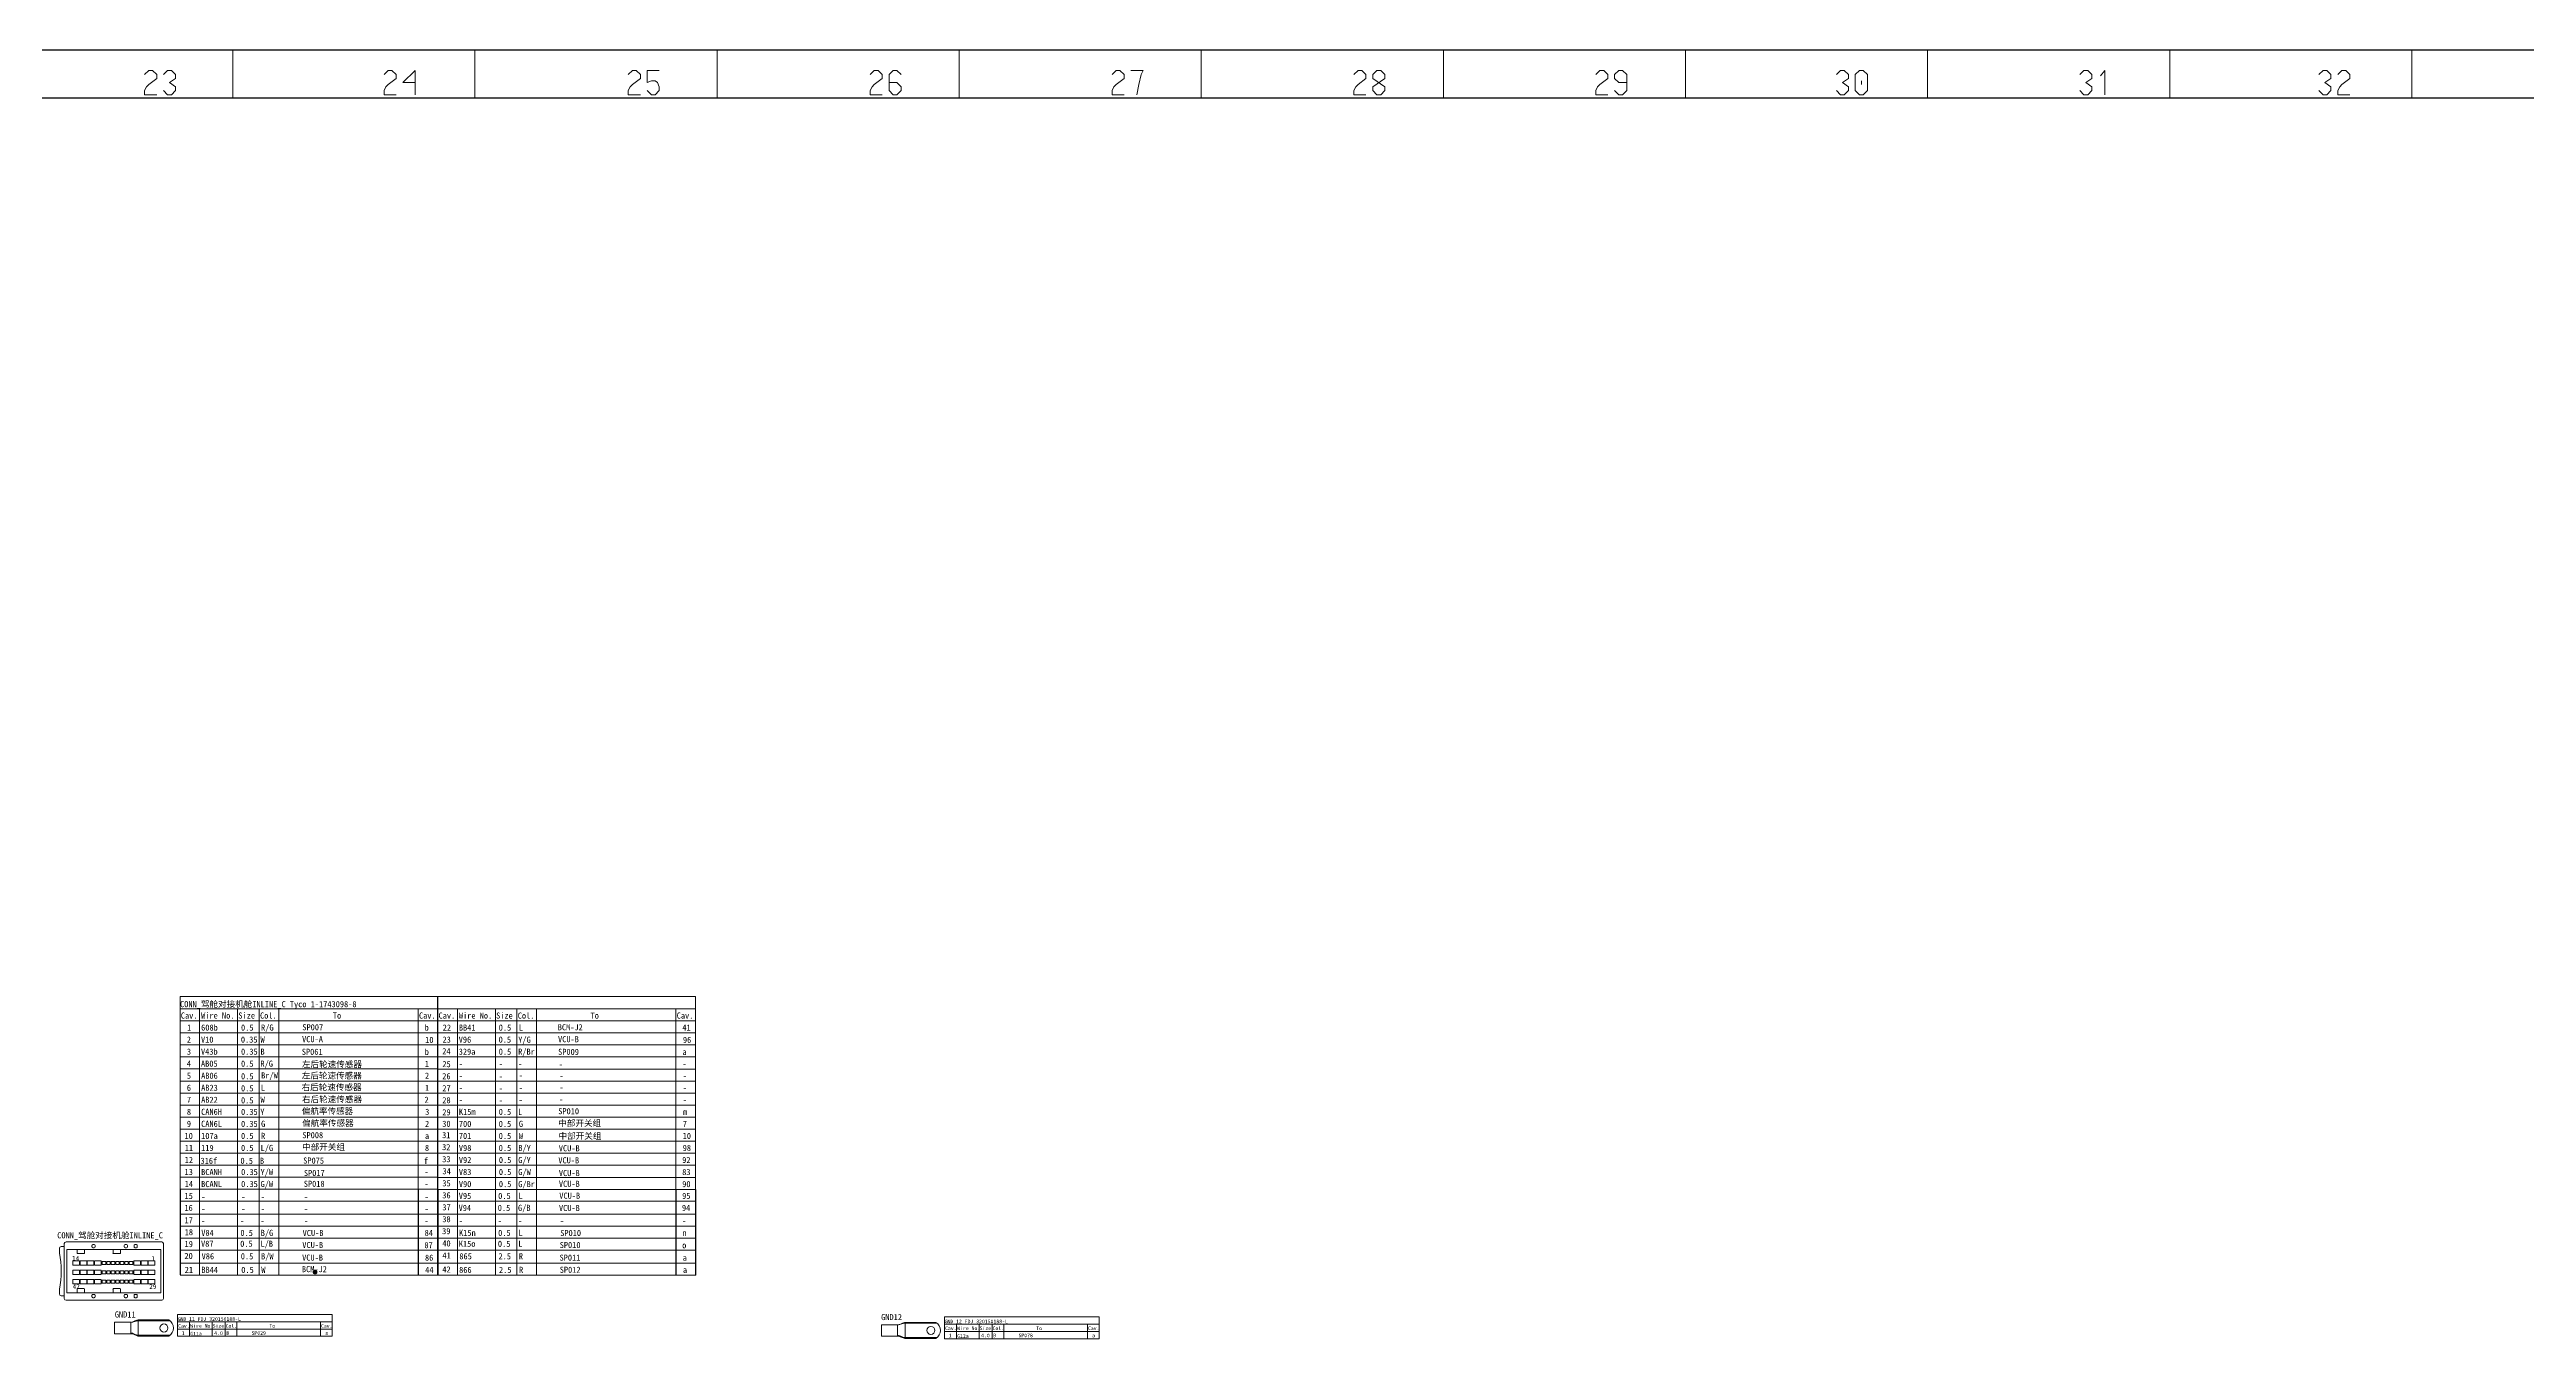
# Model space of a CAD drawing. Header units: millimetres. Extents: x 17 to 3784, y 12 to 1382.
# Drawn here: x 1144 to 1656, y 1115 to 1381 of the extents above; entities that cross this region are included whole.
import ezdxf

# ---------------------------------------------------------------- set-up
doc = ezdxf.new("R2010")
doc.units = ezdxf.units.MM
doc.styles.add('FangSong_GB2312_Style', font='simfang.ttf')

msp = doc.modelspace()

# ---------------------------------------------------------------- hatches: boundary and pattern name
h = msp.add_hatch(color=0)
edge = h.paths.add_edge_path(flags=0)
edge.add_arc((1199.15, 1128.89), 0.507, 180, 540)

# ---------------------------------------------------------------- linework, layer by layer
at = {"color": 0}
for p, q in [((1171.26, 1145.93), (1171.26, 1128.34)), ((1220.45, 1145.97), (1220.45, 1128.24)), ((1224.49, 1145.97), (1224.49, 1128.22)), ((1224.49, 1145.92), (1224.49, 1128.22)), ((1273.68, 1145.97), (1273.68, 1128.24)), ((1277.72, 1145.96), (1277.72, 1128.24))]:
    msp.add_line(p, q, dxfattribs=at)
for points in [[(18.14, 1381.34), (3479.85, 1381.34), (3479.85, 12.21), (18.14, 12.21)], [(43.28, 1371.36), (3469.6, 1371.36), (3469.6, 22.31), (43.28, 22.31)]]:
    msp.add_lwpolyline(points, close=True)
at = {"color": 7, "linetype": 'Continuous', "lineweight": 13}
for points in [[(1182.18, 1371.37), (1182.18, 1381.37)], [(1232.18, 1371.37), (1232.18, 1381.37)], [(1282.18, 1371.37), (1282.18, 1381.37)], [(1332.18, 1371.37), (1332.18, 1381.37)], [(1382.18, 1371.37), (1382.18, 1381.37)], [(1432.18, 1371.37), (1432.18, 1381.37)], [(1482.18, 1371.37), (1482.18, 1381.37)], [(1532.18, 1371.37), (1532.18, 1381.37)], [(1582.18, 1371.37), (1582.18, 1381.37)], [(1632.18, 1371.37), (1632.18, 1381.37)], [(1163.94, 1376.18), (1164.8, 1377.04)], [(1164.8, 1377.04), (1165.58, 1377.04)], [(1165.58, 1377.04), (1166.44, 1376.18)], [(1166.44, 1376.18), (1166.44, 1375.4)], [(1167.85, 1376.18), (1168.7, 1377.04)], [(1168.7, 1377.04), (1169.48, 1377.04)], [(1169.48, 1377.04), (1170.35, 1376.18)], [(1170.35, 1376.18), (1170.35, 1375.4)], [(1213.39, 1376.18), (1214.25, 1377.04)], [(1214.25, 1377.04), (1215.03, 1377.04)], [(1215.03, 1377.04), (1215.89, 1376.18)], [(1215.89, 1376.18), (1215.89, 1375.4)], [(1219.8, 1377.04), (1217.3, 1374.54)], [(1219.8, 1372.04), (1219.8, 1377.04)], [(1263.84, 1376.18), (1264.7, 1377.04)], [(1264.7, 1377.04), (1265.48, 1377.04)], [(1265.48, 1377.04), (1266.34, 1376.18)], [(1266.34, 1376.18), (1266.34, 1375.4)], [(1270.25, 1377.04), (1267.75, 1377.04)], [(1267.75, 1377.04), (1267.75, 1374.54)], [(1313.79, 1376.18), (1314.65, 1377.04)], [(1314.65, 1377.04), (1315.43, 1377.04)], [(1315.43, 1377.04), (1316.29, 1376.18)], [(1316.29, 1376.18), (1316.29, 1375.4)], [(1318.55, 1377.04), (1317.69, 1376.18)], [(1317.69, 1376.18), (1317.69, 1372.9)], [(1319.33, 1377.04), (1318.55, 1377.04)], [(1320.19, 1376.18), (1319.33, 1377.04)], [(1363.74, 1376.18), (1364.6, 1377.04)], [(1364.6, 1377.04), (1365.38, 1377.04)], [(1365.38, 1377.04), (1366.24, 1376.18)], [(1366.24, 1376.18), (1366.24, 1375.4)], [(1370.15, 1377.04), (1367.65, 1377.04)], [(1369.28, 1374.15), (1369.75, 1376.18)], [(1369.75, 1376.18), (1370.15, 1377.04)], [(1413.69, 1376.18), (1414.55, 1377.04)], [(1414.55, 1377.04), (1415.33, 1377.04)], [(1415.33, 1377.04), (1416.19, 1376.18)], [(1416.19, 1376.18), (1416.19, 1375.4)], [(1417.6, 1376.18), (1418.45, 1377.04)], [(1417.6, 1375.4), (1417.6, 1376.18)], [(1418.45, 1377.04), (1419.23, 1377.04)], [(1419.23, 1377.04), (1420.1, 1376.18)], [(1420.1, 1376.18), (1420.1, 1375.4)], [(1463.64, 1376.18), (1464.5, 1377.04)], [(1464.5, 1377.04), (1465.28, 1377.04)], [(1465.28, 1377.04), (1466.14, 1376.18)], [(1466.14, 1376.18), (1466.14, 1375.4)], [(1467.55, 1376.18), (1468.4, 1377.04)], [(1467.55, 1375.4), (1467.55, 1376.18)], [(1468.4, 1377.04), (1469.18, 1377.04)], [(1469.18, 1377.04), (1470.05, 1376.18)], [(1470.05, 1376.18), (1470.05, 1372.9)], [(1513.34, 1376.18), (1514.2, 1377.04)], [(1514.2, 1377.04), (1514.98, 1377.04)], [(1514.98, 1377.04), (1515.84, 1376.18)], [(1515.84, 1376.18), (1515.84, 1375.4)], [(1518.1, 1377.04), (1517.25, 1376.18)], [(1517.25, 1376.18), (1517.25, 1372.9)], [(1518.88, 1377.04), (1518.1, 1377.04)], [(1519.75, 1376.18), (1518.88, 1377.04)], [(1519.75, 1375.79), (1519.75, 1376.18)], [(1563.6, 1376.18), (1564.46, 1377.04)], [(1564.46, 1377.04), (1565.24, 1377.04)], [(1565.24, 1377.04), (1566.1, 1376.18)], [(1566.1, 1376.18), (1566.1, 1375.4)], [(1568.76, 1377.04), (1567.9, 1375.95)], [(1568.76, 1372.04), (1568.76, 1377.04)], [(1612.99, 1376.18), (1613.85, 1377.04)], [(1613.85, 1377.04), (1614.63, 1377.04)], [(1614.63, 1377.04), (1615.49, 1376.18)], [(1615.49, 1376.18), (1615.49, 1375.4)], [(1616.9, 1376.18), (1617.75, 1377.04)], [(1617.75, 1377.04), (1618.54, 1377.04)], [(1618.54, 1377.04), (1619.4, 1376.18)], [(1619.4, 1376.18), (1619.4, 1375.4)], [(1164.33, 1373.68), (1163.94, 1372.9)], [(1163.94, 1372.9), (1163.94, 1372.04)], [(1163.94, 1372.04), (1166.44, 1372.04)], [(1164.8, 1374.15), (1164.33, 1373.68)], [(1166.44, 1375.4), (1164.8, 1374.15)], [(1168.7, 1372.04), (1167.85, 1372.9)], [(1169.48, 1372.04), (1168.7, 1372.04)], [(1170.35, 1375.4), (1169.1, 1374.54)], [(1169.1, 1374.54), (1170.35, 1373.68)], [(1170.35, 1372.9), (1169.48, 1372.04)], [(1170.35, 1373.68), (1170.35, 1372.9)], [(1213.78, 1373.68), (1213.39, 1372.9)], [(1213.39, 1372.9), (1213.39, 1372.04)], [(1213.39, 1372.04), (1215.89, 1372.04)], [(1214.25, 1374.15), (1213.78, 1373.68)], [(1215.89, 1375.4), (1214.25, 1374.15)], [(1217.3, 1374.54), (1219.8, 1374.54)], [(1264.23, 1373.68), (1263.84, 1372.9)], [(1263.84, 1372.9), (1263.84, 1372.04)], [(1263.84, 1372.04), (1266.34, 1372.04)], [(1264.7, 1374.15), (1264.23, 1373.68)], [(1266.34, 1375.4), (1264.7, 1374.15)], [(1267.75, 1374.54), (1268.6, 1374.93)], [(1268.6, 1372.04), (1267.75, 1372.9)], [(1268.6, 1374.93), (1269.38, 1374.93)], [(1269.38, 1372.04), (1268.6, 1372.04)], [(1269.38, 1374.93), (1269.85, 1374.54)], [(1270.25, 1372.9), (1269.38, 1372.04)], [(1269.85, 1374.54), (1270.25, 1373.68)], [(1270.25, 1373.68), (1270.25, 1372.9)], [(1314.18, 1373.68), (1313.79, 1372.9)], [(1313.79, 1372.9), (1313.79, 1372.04)], [(1313.79, 1372.04), (1316.29, 1372.04)], [(1314.65, 1374.15), (1314.18, 1373.68)], [(1316.29, 1375.4), (1314.65, 1374.15)], [(1319.33, 1374.54), (1317.69, 1374.54)], [(1317.69, 1372.9), (1318.55, 1372.04)], [(1318.55, 1372.04), (1319.33, 1372.04)], [(1320.19, 1373.68), (1319.33, 1374.54)], [(1319.33, 1372.04), (1320.19, 1372.9)], [(1320.19, 1372.9), (1320.19, 1373.68)], [(1364.13, 1373.68), (1363.74, 1372.9)], [(1363.74, 1372.9), (1363.74, 1372.04)], [(1363.74, 1372.04), (1366.24, 1372.04)], [(1364.6, 1374.15), (1364.13, 1373.68)], [(1366.24, 1375.4), (1364.6, 1374.15)], [(1368.9, 1372.04), (1369.28, 1374.15)], [(1414.08, 1373.68), (1413.69, 1372.9)], [(1413.69, 1372.9), (1413.69, 1372.04)], [(1413.69, 1372.04), (1416.19, 1372.04)], [(1414.55, 1374.15), (1414.08, 1373.68)], [(1416.19, 1375.4), (1414.55, 1374.15)], [(1420.1, 1373.68), (1417.6, 1375.4)], [(1420.1, 1375.4), (1417.6, 1373.68)], [(1417.6, 1373.68), (1417.6, 1372.9)], [(1417.6, 1372.9), (1418.45, 1372.04)], [(1418.45, 1372.04), (1419.23, 1372.04)], [(1419.23, 1372.04), (1420.1, 1372.9)], [(1420.1, 1372.9), (1420.1, 1373.68)], [(1464.03, 1373.68), (1463.64, 1372.9)], [(1463.64, 1372.9), (1463.64, 1372.04)], [(1463.64, 1372.04), (1466.14, 1372.04)], [(1464.5, 1374.15), (1464.03, 1373.68)], [(1466.14, 1375.4), (1464.5, 1374.15)], [(1468.4, 1374.54), (1467.55, 1375.4)], [(1468.4, 1372.04), (1467.55, 1372.9)], [(1470.05, 1374.54), (1468.4, 1374.54)], [(1469.18, 1372.04), (1468.4, 1372.04)], [(1470.05, 1372.9), (1469.18, 1372.04)], [(1514.2, 1372.04), (1513.34, 1372.9)], [(1514.98, 1372.04), (1514.2, 1372.04)], [(1515.84, 1375.4), (1514.59, 1374.54)], [(1514.59, 1374.54), (1515.84, 1373.68)], [(1515.84, 1372.9), (1514.98, 1372.04)], [(1515.84, 1373.68), (1515.84, 1372.9)], [(1517.25, 1372.9), (1518.1, 1372.04)], [(1518.1, 1372.04), (1518.88, 1372.04)], [(1518.5, 1374.93), (1518.5, 1374.15)], [(1518.88, 1372.04), (1519.75, 1372.9)], [(1519.75, 1373.29), (1519.75, 1375.79)], [(1519.75, 1372.9), (1519.75, 1373.29)], [(1564.46, 1372.04), (1563.6, 1372.9)], [(1565.24, 1372.04), (1564.46, 1372.04)], [(1566.1, 1375.4), (1564.85, 1374.54)], [(1564.85, 1374.54), (1566.1, 1373.68)], [(1566.1, 1372.9), (1565.24, 1372.04)], [(1566.1, 1373.68), (1566.1, 1372.9)], [(1613.85, 1372.04), (1612.99, 1372.9)], [(1614.63, 1372.04), (1613.85, 1372.04)], [(1615.49, 1375.4), (1614.24, 1374.54)], [(1614.24, 1374.54), (1615.49, 1373.68)], [(1615.49, 1372.9), (1614.63, 1372.04)], [(1615.49, 1373.68), (1615.49, 1372.9)], [(1617.29, 1373.68), (1616.9, 1372.9)], [(1616.9, 1372.9), (1616.9, 1372.04)], [(1616.9, 1372.04), (1619.4, 1372.04)], [(1617.75, 1374.15), (1617.29, 1373.68)], [(1619.4, 1375.4), (1617.75, 1374.15)], [(1157.75, 1118.5), (1161.08, 1118.5), (1161.08, 1116.15), (1157.75, 1116.15), (1157.75, 1118.5)], [(1162.65, 1115.82), (1162.54, 1115.83), (1162.44, 1115.84), (1162.26, 1115.89), (1162.11, 1115.94), (1161.85, 1116.06), (1161.72, 1116.12), (1161.52, 1116.21), (1161.45, 1116.23), (1161.28, 1116.27), (1161.18, 1116.29), (1161.08, 1116.29)], [(1161.21, 1118.5), (1161.37, 1118.53), (1161.52, 1118.57), (1161.66, 1118.64), (1162.09, 1118.84), (1162.31, 1118.92), (1162.46, 1118.97), (1162.6, 1118.99), (1162.65, 1118.99)], [(1162.65, 1118.82), (1162.54, 1118.82), (1162.37, 1118.8), (1162.22, 1118.77), (1161.96, 1118.69), (1161.68, 1118.6), (1161.49, 1118.55), (1161.42, 1118.53), (1161.28, 1118.51)], [(1161.28, 1116.13), (1161.46, 1116.1), (1161.63, 1116.03), (1161.81, 1115.95), (1162.24, 1115.75), (1162.4, 1115.7), (1162.54, 1115.66), (1162.65, 1115.65)], [(1168.97, 1118.99), (1162.65, 1118.99), (1162.65, 1115.65), (1168.97, 1115.65)], [(1169.2, 1118.82), (1162.65, 1118.82)], [(1162.65, 1115.82), (1169.2, 1115.82)], [(1170.76, 1120.13), (1202.71, 1120.13)], [(1170.76, 1120.13), (1170.76, 1115.62)], [(1170.76, 1118.6), (1202.71, 1118.6)], [(1170.76, 1117.11), (1202.71, 1117.11)], [(1170.76, 1115.62), (1202.71, 1115.62)], [(1173.2, 1118.6), (1173.2, 1115.62)], [(1177.91, 1118.6), (1177.91, 1115.62)], [(1180.57, 1118.6), (1180.57, 1115.62)], [(1183.01, 1118.6), (1183.01, 1115.62)], [(1200.27, 1118.6), (1200.27, 1115.62)], [(1202.71, 1120.13), (1202.71, 1115.62)], [(1316.14, 1118), (1319.47, 1118), (1319.47, 1115.65), (1316.14, 1115.65), (1316.14, 1118)], [(1321.04, 1115.33), (1320.93, 1115.33), (1320.83, 1115.35), (1320.65, 1115.39), (1320.51, 1115.45), (1320.24, 1115.57), (1320.12, 1115.63), (1319.91, 1115.71), (1319.84, 1115.73), (1319.67, 1115.78), (1319.57, 1115.79), (1319.47, 1115.8)], [(1319.6, 1118.01), (1319.76, 1118.03), (1319.91, 1118.08), (1320.05, 1118.15), (1320.48, 1118.34), (1320.7, 1118.42), (1320.85, 1118.47), (1320.99, 1118.49), (1321.04, 1118.49)], [(1321.04, 1118.33), (1320.94, 1118.32), (1320.76, 1118.3), (1320.61, 1118.27), (1320.35, 1118.19), (1320.07, 1118.11), (1319.88, 1118.05), (1319.81, 1118.04), (1319.67, 1118.01)], [(1319.67, 1115.64), (1319.85, 1115.6), (1320.02, 1115.54), (1320.2, 1115.45), (1320.63, 1115.26), (1320.79, 1115.2), (1320.93, 1115.17), (1321.04, 1115.16)], [(1327.36, 1118.49), (1321.04, 1118.49), (1321.04, 1115.16), (1327.36, 1115.16)], [(1327.59, 1118.33), (1321.04, 1118.33)], [(1321.04, 1115.33), (1327.59, 1115.33)], [(1329.16, 1119.64), (1361.1, 1119.64)], [(1329.16, 1119.64), (1329.16, 1115.12)], [(1329.16, 1118.11), (1361.1, 1118.11)], [(1329.16, 1116.61), (1361.1, 1116.61)], [(1331.59, 1118.11), (1331.59, 1115.12)], [(1336.3, 1118.11), (1336.3, 1115.12)], [(1338.97, 1118.11), (1338.97, 1115.12)], [(1341.4, 1118.11), (1341.4, 1115.12)], [(1358.66, 1118.11), (1358.66, 1115.12)], [(1361.1, 1119.64), (1361.1, 1115.12)], [(1329.16, 1115.12), (1361.1, 1115.12)]]:
    msp.add_lwpolyline(points, dxfattribs=at)
at = {"color": 0, "linetype": 'Continuous', "lineweight": 13}
for points in [[(1171.26, 1185.8), (1224.49, 1185.8)], [(1171.26, 1185.8), (1171.26, 1145.96)], [(1171.26, 1183.25), (1224.49, 1183.25)], [(1175.31, 1183.25), (1175.31, 1128.24)], [(1183.16, 1183.25), (1183.16, 1128.24)], [(1187.61, 1183.25), (1187.61, 1128.24)], [(1191.66, 1183.25), (1191.66, 1128.24)], [(1220.44, 1183.25), (1220.44, 1145.96)], [(1224.44, 1185.77), (1224.44, 1128.24)], [(1224.48, 1185.79), (1277.72, 1185.79)], [(1224.48, 1185.78), (1224.48, 1145.96)], [(1224.48, 1183.24), (1277.72, 1183.24)], [(1228.54, 1183.24), (1228.54, 1128.24)], [(1236.39, 1183.24), (1236.39, 1128.24)], [(1240.83, 1183.24), (1240.83, 1128.24)], [(1244.89, 1183.24), (1244.89, 1128.24)], [(1273.67, 1183.24), (1273.67, 1145.96)], [(1277.72, 1185.79), (1277.72, 1145.96)], [(1171.26, 1180.76), (1224.49, 1180.76)], [(1171.26, 1178.28), (1224.49, 1178.28)], [(1224.48, 1180.76), (1277.72, 1180.76)], [(1224.48, 1178.27), (1277.72, 1178.27)], [(1171.26, 1175.79), (1224.49, 1175.79)], [(1171.26, 1173.31), (1224.49, 1173.31)], [(1224.48, 1175.79), (1277.72, 1175.79)], [(1224.48, 1173.3), (1277.72, 1173.3)], [(1171.26, 1170.82), (1224.49, 1170.82)], [(1171.26, 1168.33), (1224.49, 1168.33)], [(1224.48, 1170.81), (1277.72, 1170.81)], [(1224.48, 1168.33), (1277.72, 1168.33)], [(1171.26, 1165.85), (1224.49, 1165.85)], [(1171.26, 1163.36), (1224.49, 1163.36)], [(1224.48, 1165.84), (1277.72, 1165.84)], [(1224.48, 1163.36), (1277.72, 1163.36)], [(1171.26, 1160.88), (1224.49, 1160.88)], [(1171.26, 1158.39), (1224.49, 1158.39)], [(1224.48, 1160.87), (1277.72, 1160.87)], [(1224.48, 1158.39), (1277.72, 1158.39)], [(1171.26, 1155.91), (1224.49, 1155.91)], [(1171.26, 1153.42), (1224.49, 1153.42)], [(1224.48, 1155.9), (1277.72, 1155.9)], [(1224.48, 1153.42), (1277.72, 1153.42)], [(1171.26, 1150.94), (1224.49, 1150.94)], [(1171.26, 1148.45), (1224.49, 1148.45)], [(1171.26, 1145.97), (1224.49, 1145.97)], [(1224.48, 1150.93), (1277.72, 1150.93)], [(1224.48, 1148.44), (1277.72, 1148.44)], [(1224.49, 1145.96), (1277.72, 1145.96)], [(1171.26, 1143.49), (1224.5, 1143.49)], [(1171.26, 1140.83), (1224.5, 1140.83)], [(1224.49, 1143.49), (1277.73, 1143.49)], [(1224.49, 1140.83), (1277.73, 1140.83)], [(1171.27, 1138.39), (1224.51, 1138.39)], [(1171.27, 1135.91), (1224.51, 1135.91)], [(1224.5, 1138.39), (1277.73, 1138.39)], [(1224.5, 1135.91), (1277.74, 1135.91)], [(1146.34, 1133.79), (1146.34, 1132.86)], [(1146.71, 1129.09), (1146.69, 1130.04), (1146.62, 1130.97), (1146.5, 1131.9), (1146.35, 1132.79)], [(1146.71, 1134.16), (1147.35, 1134.16)], [(1147.36, 1134.81), (1147.35, 1134.81), (1147.35, 1123.41)], [(1167.48, 1135.12), (1147.72, 1135.12)], [(1147.89, 1133.55), (1147.89, 1124.61), (1167.32, 1124.61), (1167.32, 1133.55), (1147.89, 1133.55)], [(1150.5, 1130.32), (1149.13, 1130.32), (1149.13, 1131.18), (1150.5, 1131.18), (1150.5, 1130.32)], [(1150, 1133.49), (1150, 1133.49), (1150, 1132.79), (1150, 1132.79)], [(1150.11, 1132.68), (1151.41, 1132.68)], [(1151.99, 1130.32), (1150.61, 1130.32), (1150.61, 1131.18), (1151.99, 1131.18), (1151.99, 1130.32)], [(1151.52, 1133.49), (1151.52, 1132.79)], [(1153.47, 1130.32), (1152.1, 1130.32), (1152.1, 1131.18), (1153.47, 1131.18), (1153.47, 1130.32)], [(1161.85, 1135.12), (1152.88, 1135.12)], [(1153.08, 1134.38), (1153.08, 1134.09)], [(1153.56, 1134.57), (1153.27, 1134.57)], [(1153.27, 1133.9), (1153.56, 1133.9)], [(1154.95, 1130.32), (1153.58, 1130.32), (1153.58, 1131.18), (1154.95, 1131.18), (1154.95, 1130.32)], [(1153.75, 1134.09), (1153.75, 1134.38)], [(1155.93, 1130.44), (1155.19, 1130.44), (1155.19, 1131.06), (1155.93, 1131.06), (1155.93, 1130.44)], [(1156.86, 1130.44), (1156.12, 1130.44), (1156.12, 1131.06), (1156.86, 1131.06), (1156.86, 1130.44)], [(1157.79, 1130.44), (1157.05, 1130.44), (1157.05, 1131.06), (1157.79, 1131.06), (1157.79, 1130.44)], [(1157.42, 1133.49), (1157.42, 1132.79)], [(1157.53, 1132.68), (1158.83, 1132.68)], [(1158.71, 1130.44), (1157.97, 1130.44), (1157.97, 1131.06), (1158.71, 1131.06), (1158.71, 1130.44)], [(1159.64, 1130.44), (1158.9, 1130.44), (1158.9, 1131.06), (1159.64, 1131.06), (1159.64, 1130.44)], [(1158.94, 1133.49), (1158.94, 1132.79)], [(1159.72, 1134.38), (1159.72, 1134.09)], [(1160.57, 1130.44), (1159.83, 1130.44), (1159.83, 1131.06), (1160.57, 1131.06), (1160.57, 1130.44)], [(1160.21, 1134.57), (1159.91, 1134.57)], [(1159.91, 1133.9), (1160.21, 1133.9)], [(1160.39, 1134.09), (1160.39, 1134.38)], [(1161.5, 1130.44), (1160.75, 1130.44), (1160.75, 1131.06), (1161.5, 1131.06), (1161.5, 1130.44)], [(1163.11, 1130.32), (1161.74, 1130.32), (1161.74, 1131.18), (1163.11, 1131.18), (1163.11, 1130.32)], [(1161.77, 1134.38), (1161.77, 1134.09)], [(1162.25, 1134.57), (1161.95, 1134.57)], [(1161.95, 1133.9), (1162.25, 1133.9)], [(1162.43, 1134.09), (1162.43, 1134.38)], [(1164.59, 1130.32), (1163.22, 1130.32), (1163.22, 1131.18), (1164.59, 1131.18), (1164.59, 1130.32)], [(1166.07, 1130.32), (1164.7, 1130.32), (1164.7, 1131.18), (1166.07, 1131.18), (1166.07, 1130.32)], [(1167.85, 1123.41), (1167.85, 1134.75)], [(1171.28, 1133.43), (1224.51, 1133.43)], [(1171.31, 1130.73), (1224.55, 1130.73)], [(1224.5, 1133.43), (1277.74, 1133.43)], [(1224.54, 1130.72), (1277.78, 1130.72)], [(1146.35, 1125.37), (1146.5, 1126.27), (1146.62, 1127.2), (1146.69, 1128.14), (1146.71, 1129.09)], [(1150.5, 1128.4), (1149.13, 1128.4), (1149.13, 1129.25), (1150.5, 1129.25), (1150.5, 1128.4)], [(1150.5, 1126.47), (1149.13, 1126.47), (1149.13, 1127.32), (1150.5, 1127.32), (1150.5, 1126.47)], [(1151.41, 1125.48), (1150.11, 1125.48)], [(1151.99, 1128.4), (1150.61, 1128.4), (1150.61, 1129.25), (1151.99, 1129.25), (1151.99, 1128.4)], [(1151.99, 1126.47), (1150.61, 1126.47), (1150.61, 1127.32), (1151.99, 1127.32), (1151.99, 1126.47)], [(1153.47, 1128.4), (1152.1, 1128.4), (1152.1, 1129.25), (1153.47, 1129.25), (1153.47, 1128.4)], [(1153.47, 1126.47), (1152.1, 1126.47), (1152.1, 1127.32), (1153.47, 1127.32), (1153.47, 1126.47)], [(1154.95, 1128.4), (1153.58, 1128.4), (1153.58, 1129.25), (1154.95, 1129.25), (1154.95, 1128.4)], [(1154.95, 1126.47), (1153.58, 1126.47), (1153.58, 1127.32), (1154.95, 1127.32), (1154.95, 1126.47)], [(1155.93, 1128.52), (1155.19, 1128.52), (1155.19, 1129.13), (1155.93, 1129.13), (1155.93, 1128.52)], [(1155.93, 1126.59), (1155.19, 1126.59), (1155.19, 1127.2), (1155.93, 1127.2), (1155.93, 1126.59)], [(1156.86, 1128.52), (1156.12, 1128.52), (1156.12, 1129.13), (1156.86, 1129.13), (1156.86, 1128.52)], [(1156.86, 1126.59), (1156.12, 1126.59), (1156.12, 1127.2), (1156.86, 1127.2), (1156.86, 1126.59)], [(1157.79, 1128.52), (1157.05, 1128.52), (1157.05, 1129.13), (1157.79, 1129.13), (1157.79, 1128.52)], [(1157.79, 1126.59), (1157.05, 1126.59), (1157.05, 1127.2), (1157.79, 1127.2), (1157.79, 1126.59)], [(1158.83, 1125.48), (1157.53, 1125.48)], [(1158.71, 1128.52), (1157.97, 1128.52), (1157.97, 1129.13), (1158.71, 1129.13), (1158.71, 1128.52)], [(1158.71, 1126.59), (1157.97, 1126.59), (1157.97, 1127.2), (1158.71, 1127.2), (1158.71, 1126.59)], [(1159.64, 1128.52), (1158.9, 1128.52), (1158.9, 1129.13), (1159.64, 1129.13), (1159.64, 1128.52)], [(1159.64, 1126.59), (1158.9, 1126.59), (1158.9, 1127.2), (1159.64, 1127.2), (1159.64, 1126.59)], [(1160.57, 1128.52), (1159.83, 1128.52), (1159.83, 1129.13), (1160.57, 1129.13), (1160.57, 1128.52)], [(1160.57, 1126.59), (1159.83, 1126.59), (1159.83, 1127.2), (1160.57, 1127.2), (1160.57, 1126.59)], [(1161.5, 1128.52), (1160.75, 1128.52), (1160.75, 1129.13), (1161.5, 1129.13), (1161.5, 1128.52)], [(1161.5, 1126.59), (1160.75, 1126.59), (1160.75, 1127.2), (1161.5, 1127.2), (1161.5, 1126.59)], [(1163.11, 1128.4), (1161.74, 1128.4), (1161.74, 1129.25), (1163.11, 1129.25), (1163.11, 1128.4)], [(1163.11, 1126.47), (1161.74, 1126.47), (1161.74, 1127.32), (1163.11, 1127.32), (1163.11, 1126.47)], [(1164.59, 1128.4), (1163.22, 1128.4), (1163.22, 1129.25), (1164.59, 1129.25), (1164.59, 1128.4)], [(1164.59, 1126.47), (1163.22, 1126.47), (1163.22, 1127.32), (1164.59, 1127.32), (1164.59, 1126.47)], [(1166.07, 1128.4), (1164.7, 1128.4), (1164.7, 1129.25), (1166.07, 1129.25), (1166.07, 1128.4)], [(1166.07, 1126.47), (1164.7, 1126.47), (1164.7, 1127.32), (1166.07, 1127.32), (1166.07, 1126.47)], [(1171.31, 1128.24), (1224.55, 1128.24)], [(1224.54, 1128.24), (1277.78, 1128.24)], [(1146.34, 1125.3), (1146.34, 1124.37)], [(1147.35, 1124), (1146.71, 1124)], [(1147.72, 1123.04), (1167.48, 1123.04)], [(1150, 1124.67), (1150, 1125.37)], [(1151.52, 1125.37), (1151.52, 1125.37), (1151.52, 1124.67), (1151.52, 1124.67)], [(1153.08, 1124.08), (1153.08, 1123.78)], [(1153.56, 1124.26), (1153.27, 1124.26)], [(1153.27, 1123.59), (1153.56, 1123.59)], [(1153.75, 1123.78), (1153.75, 1124.08)], [(1157.42, 1124.67), (1157.42, 1125.37)], [(1158.94, 1125.37), (1158.94, 1125.37), (1158.94, 1124.67), (1158.94, 1124.67)], [(1159.72, 1124.08), (1159.72, 1123.78)], [(1160.21, 1124.26), (1159.91, 1124.26)], [(1159.91, 1123.59), (1160.21, 1123.59)], [(1160.39, 1123.78), (1160.39, 1124.08)], [(1161.77, 1124.08), (1161.77, 1123.78)], [(1162.25, 1124.26), (1161.95, 1124.26)], [(1161.95, 1123.59), (1162.25, 1123.59)], [(1162.43, 1123.78), (1162.43, 1124.08)]]:
    msp.add_lwpolyline(points, dxfattribs=at)
at = {"color": 7, "linetype": 'Continuous', "lineweight": 13}
for centre in [(1167.94, 1117.32), (1326.33, 1116.83)]:
    msp.add_circle(centre, 0.833, dxfattribs=at)
at = {"color": 0, "linetype": 'Continuous', "lineweight": 13}
for centre, radius, start, end in [((1146.71, 1133.79), 0.37, 90, 180), ((1146.71, 1132.86), 0.375, 180, 191), ((1147.72, 1134.75), 0.37, 90, 180), ((1149.89, 1133.49), 0.112, 0, 30), ((1150.11, 1132.79), 0.112, 180, 270), ((1151.41, 1132.79), 0.112, 270, 0), ((1151.63, 1133.49), 0.112, 150, 180), ((1153.27, 1134.38), 0.185, 90, 180), ((1153.27, 1134.09), 0.185, 180, 270), ((1153.56, 1134.38), 0.185, 0, 90), ((1153.56, 1134.09), 0.185, 270, 0), ((1157.31, 1133.49), 0.112, 0, 30), ((1157.53, 1132.79), 0.112, 180, 270), ((1158.83, 1132.79), 0.112, 270, 0), ((1159.05, 1133.49), 0.112, 150, 180), ((1159.91, 1134.38), 0.185, 90, 180), ((1159.91, 1134.09), 0.185, 180, 270), ((1160.21, 1134.38), 0.185, 0, 90), ((1160.21, 1134.09), 0.185, 270, 0), ((1161.95, 1134.38), 0.185, 90, 180), ((1161.95, 1134.09), 0.185, 180, 270), ((1162.25, 1134.38), 0.185, 0, 90), ((1162.25, 1134.09), 0.185, 270, 0), ((1167.48, 1134.75), 0.37, 0, 90), ((1150.11, 1125.37), 0.112, 90, 180), ((1151.41, 1125.37), 0.112, 0, 90), ((1157.53, 1125.37), 0.112, 90, 180), ((1158.83, 1125.37), 0.112, 0, 90), ((1146.72, 1125.3), 0.38, 169, 180), ((1146.71, 1124.37), 0.37, 180, 270), ((1147.72, 1123.41), 0.37, 180, 270), ((1149.89, 1124.67), 0.112, 330, 0), ((1151.63, 1124.67), 0.112, 180, 210), ((1153.27, 1124.08), 0.185, 90, 180), ((1153.27, 1123.78), 0.185, 180, 270), ((1153.56, 1124.08), 0.185, 0, 90), ((1153.56, 1123.78), 0.185, 270, 0), ((1157.31, 1124.67), 0.112, 330, 0), ((1159.05, 1124.67), 0.112, 180, 210), ((1159.91, 1124.08), 0.185, 90, 180), ((1159.91, 1123.78), 0.185, 180, 270), ((1160.21, 1124.08), 0.185, 0, 90), ((1160.21, 1123.78), 0.185, 270, 0), ((1161.95, 1124.08), 0.185, 90, 180), ((1161.95, 1123.78), 0.185, 180, 270), ((1162.25, 1124.08), 0.185, 0, 90), ((1162.25, 1123.78), 0.185, 270, 0), ((1167.48, 1123.41), 0.37, 270, 0)]:
    msp.add_arc(centre, radius, start, end, dxfattribs=at)
at = {"color": 7, "linetype": 'Continuous', "lineweight": 13}
for centre, radius, start, end in [((1161.08, 1120.11), 1.62, 270, 277), ((1161.08, 1114.58), 1.57, 83, 90), ((1161.08, 1114.55), 1.59, 83, 90), ((1167.94, 1117.32), 1.96, 302, 58), ((1319.47, 1119.62), 1.62, 270, 277), ((1319.47, 1114.08), 1.57, 83, 90), ((1319.48, 1114.05), 1.59, 83, 90), ((1326.33, 1116.83), 1.96, 302, 58)]:
    msp.add_arc(centre, radius, start, end, dxfattribs=at)

# ---------------------------------------------------------------- texts
at = {"color": 0, "linetype": 'Continuous', "style": 'FangSong_GB2312_Style'}
for s, height, p in [('CONN_驾舱对接机舱INLINE_C Tyco 1-1743098-8', 1.2655, (1171.26, 1183.58)), ('Cav.', 1.265, (1171.43, 1181.23)), ('Wire No.', 1.265, (1175.62, 1181.23)), ('Size', 1.265, (1183.31, 1181.23)), ('Col.', 1.265, (1187.78, 1181.23)), ('To', 1.265, (1202.83, 1181.23)), ('Cav.', 1.265, (1220.61, 1181.23)), ('Cav.', 1.265, (1224.66, 1181.22)), ('Wire No.', 1.265, (1228.85, 1181.22)), ('Size', 1.265, (1236.54, 1181.22)), ('Col.', 1.265, (1241.01, 1181.22)), ('To', 1.265, (1256.05, 1181.22)), ('Cav.', 1.265, (1273.84, 1181.22)), ('2', 1.27, (1172.66, 1176.25)), ('1', 1.27, (1172.71, 1178.74)), ('V10', 1.265, (1175.59, 1176.26)), ('608b', 1.265, (1175.62, 1178.74)), ('0.35', 1.265, (1183.83, 1176.26)), ('0.5', 1.265, (1183.86, 1178.74)), ('W', 1.27, (1187.88, 1176.26)), ('R/G', 1.265, (1188, 1178.74)), ('VCU-A', 1.265, (1196.47, 1176.35)), ('SP007', 1.265, (1196.52, 1178.81)), ('b', 1.27, (1221.77, 1178.74)), ('10', 1.265, (1221.89, 1176.2)), ('23', 1.265, (1225.47, 1176.25)), ('22', 1.265, (1225.52, 1178.74)), ('V96', 1.265, (1228.82, 1176.25)), ('BB41', 1.265, (1228.85, 1178.74)), ('0.5', 1.265, (1237.06, 1176.25)), ('0.5', 1.265, (1237.08, 1178.74)), ('Y/G', 1.265, (1241.11, 1176.25)), ('L', 1.27, (1241.22, 1178.74)), ('VCU-B', 1.265, (1249.33, 1176.34)), ('BCM-J2', 1.265, (1249.27, 1178.81)), ('41', 1.265, (1275, 1178.74)), ('96', 1.265, (1275.12, 1176.2)), ('4', 1.27, (1172.66, 1171.28)), ('3', 1.27, (1172.68, 1173.77)), ('AB05', 1.265, (1175.59, 1171.29)), ('V43b', 1.265, (1175.59, 1173.77)), ('0.35', 1.265, (1183.86, 1173.77)), ('0.5', 1.265, (1183.86, 1171.29)), ('R/G', 1.265, (1187.87, 1171.29)), ('B', 1.27, (1187.87, 1173.77)), ('左后轮速传感器', 1.265, (1196.44, 1171.17)), ('SP061', 1.265, (1196.41, 1173.74)), ('1', 1.27, (1221.8, 1171.23)), ('b', 1.27, (1221.8, 1173.72)), ('24', 1.265, (1225.42, 1173.86)), ('25', 1.265, (1225.44, 1171.2)), ('329a', 1.265, (1228.82, 1173.77)), ('-', 1.27, (1228.82, 1171.28)), ('0.5', 1.265, (1237.08, 1173.77)), ('-', 1.27, (1237.08, 1171.28)), ('R/Br', 1.265, (1241.1, 1173.77)), ('-', 1.27, (1241.1, 1171.28)), ('SP009', 1.265, (1249.34, 1173.73)), ('-', 1.27, (1249.46, 1171.16)), ('a', 1.27, (1275.02, 1173.71)), ('-', 1.27, (1275.02, 1171.23)), ('5', 1.27, (1172.68, 1168.8)), ('6', 1.27, (1172.67, 1166.31)), ('AB06', 1.265, (1175.62, 1168.8)), ('AB23', 1.265, (1175.62, 1166.31)), ('0.5', 1.265, (1183.86, 1168.69)), ('0.5', 1.265, (1183.86, 1166.2)), ('L', 1.27, (1187.96, 1166.31)), ('Br/W', 1.265, (1188.01, 1168.86)), ('右后轮速传感器', 1.265, (1196.36, 1166.42)), ('左后轮速传感器', 1.265, (1196.4, 1168.82)), ('2', 1.27, (1221.85, 1168.8)), ('1', 1.27, (1221.85, 1166.31)), ('26', 1.265, (1225.42, 1168.71)), ('27', 1.265, (1225.44, 1166.22)), ('- ', 1.265, (1228.85, 1168.79)), ('-', 1.27, (1228.85, 1166.31)), ('-', 1.27, (1237.09, 1168.68)), ('-', 1.27, (1237.09, 1166.2)), ('-', 1.27, (1241.19, 1166.31)), ('-', 1.27, (1241.24, 1168.86)), ('-', 1.27, (1249.59, 1166.42)), ('-', 1.27, (1249.63, 1168.81)), ('-', 1.27, (1275.07, 1168.79)), ('-', 1.27, (1275.07, 1166.31)), ('8', 1.27, (1172.68, 1161.34)), ('7', 1.27, (1172.67, 1163.83)), ('AB22', 1.265, (1175.62, 1163.83)), ('CAN6H', 1.265, (1175.62, 1161.34)), ('0.5', 1.265, (1183.86, 1163.72)), ('0.35', 1.265, (1183.86, 1161.34)), ('Y', 1.27, (1187.84, 1161.34)), ('W', 1.27, (1187.89, 1163.83)), ('偏航率传感器', 1.265, (1196.4, 1161.49)), ('右后轮速传感器', 1.265, (1196.45, 1163.93)), ('2', 1.27, (1221.75, 1163.83)), ('3', 1.27, (1221.89, 1161.34)), ('28', 1.265, (1225.43, 1163.74)), ('29', 1.265, (1225.43, 1161.25)), ('K15m', 1.265, (1228.85, 1161.34)), ('-', 1.27, (1228.83, 1163.83)), ('0.5', 1.265, (1237.08, 1161.34)), ('-', 1.27, (1237.07, 1163.72)), ('L', 1.27, (1241.07, 1161.34)), ('-', 1.27, (1241.18, 1163.83)), ('SP010', 1.265, (1249.37, 1161.48)), ('-', 1.27, (1249.57, 1163.94)), ('m', 1.27, (1275.12, 1161.34)), ('-', 1.27, (1275.06, 1163.83)), ('10', 1.265, (1172.19, 1156.37)), ('9', 1.27, (1172.67, 1158.86)), ('CAN6L', 1.265, (1175.62, 1158.86)), ('107a', 1.265, (1175.62, 1156.37)), ('0.35', 1.265, (1183.86, 1158.86)), ('0.5', 1.265, (1183.86, 1156.37)), ('G', 1.27, (1188, 1158.86)), ('R', 1.27, (1188, 1156.37)), ('偏航率传感器', 1.265, (1196.49, 1159.02)), ('SP008', 1.265, (1196.52, 1156.52)), ('2', 1.27, (1221.86, 1158.86)), ('a', 1.27, (1221.84, 1156.37)), ('31', 1.265, (1225.39, 1156.53)), ('30', 1.265, (1225.42, 1158.87)), ('700', 1.265, (1228.85, 1158.85)), ('701', 1.265, (1228.85, 1156.36)), ('0.5', 1.265, (1237.08, 1158.85)), ('0.5', 1.265, (1237.08, 1156.36)), ('W', 1.27, (1241.23, 1156.36)), ('G', 1.27, (1241.23, 1158.85)), ('中部开关组', 1.265, (1249.38, 1159)), ('中部开关组', 1.265, (1249.44, 1156.35)), ('10', 1.265, (1275.07, 1156.36)), ('7', 1.27, (1275.09, 1158.85)), ('12', 1.265, (1172.22, 1151.4)), ('11', 1.265, (1172.24, 1153.88)), ('316f', 1.265, (1175.49, 1151.23)), ('119', 1.265, (1175.62, 1153.88)), ('0.5', 1.265, (1183.75, 1151.23)), ('0.5', 1.265, (1183.86, 1153.88)), ('B', 1.27, (1187.77, 1151.23)), ('L/G', 1.265, (1187.91, 1153.88)), ('中部开关组', 1.265, (1196.47, 1154.08)), ('SP075', 1.265, (1196.7, 1151.28)), ('f', 1.27, (1221.62, 1151.23)), ('8', 1.27, (1221.84, 1153.88)), ('32', 1.265, (1225.39, 1154.05)), ('33', 1.265, (1225.41, 1151.56)), ('V98', 1.265, (1228.85, 1153.88)), ('V92', 1.265, (1228.85, 1151.39)), ('0.5', 1.265, (1237.08, 1153.88)), ('0.5', 1.265, (1237.11, 1151.39)), ('G/Y', 1.265, (1241.12, 1151.39)), ('B/Y', 1.265, (1241.13, 1153.88)), ('VCU-B', 1.265, (1249.39, 1151.33)), ('VCU-B', 1.265, (1249.49, 1153.82)), ('92', 1.265, (1274.97, 1151.39)), ('98', 1.265, (1275.07, 1153.88)), ('13', 1.265, (1172.2, 1148.91)), ('14', 1.265, (1172.22, 1146.43)), ('BCANH', 1.265, (1175.62, 1148.91)), ('BCANL', 1.265, (1175.62, 1146.43)), ('0.35', 1.265, (1183.88, 1148.91)), ('0.35', 1.265, (1183.88, 1146.43)), ('Y/W', 1.265, (1187.89, 1148.91)), ('G/W', 1.265, (1187.89, 1146.43)), ('SP018', 1.265, (1196.82, 1146.48)), ('SP017', 1.265, (1196.84, 1148.7)), ('-', 1.27, (1221.75, 1148.91)), ('-', 1.27, (1221.75, 1146.43)), ('35', 1.265, (1225.44, 1146.59)), ('34', 1.265, (1225.47, 1149.08)), ('V83', 1.265, (1228.85, 1148.91)), ('V90', 1.265, (1228.85, 1146.42)), ('0.5', 1.265, (1237.11, 1148.91)), ('0.5', 1.265, (1237.11, 1146.42)), ('G/W', 1.265, (1241.12, 1148.91)), ('G/Br', 1.265, (1241.12, 1146.42)), ('VCU-B', 1.265, (1249.5, 1148.69)), ('VCU-B', 1.265, (1249.51, 1146.47)), ('83', 1.265, (1274.97, 1148.91)), ('90', 1.265, (1274.97, 1146.42)), ('16', 1.265, (1172.17, 1141.51)), ('15', 1.265, (1172.2, 1143.98)), ('-', 1.27, (1175.64, 1143.76)), ('-', 1.27, (1175.64, 1141.29)), ('-', 1.27, (1183.9, 1143.76)), ('-', 1.27, (1183.9, 1141.29)), ('-', 1.27, (1187.92, 1143.76)), ('-', 1.27, (1187.92, 1141.29)), ('-', 1.27, (1196.84, 1143.81)), ('-', 1.27, (1196.84, 1141.34)), ('-', 1.27, (1221.77, 1143.76)), ('-', 1.27, (1221.77, 1141.29)), ('36', 1.265, (1225.43, 1144.1)), ('37', 1.265, (1225.44, 1141.62)), ('V94', 1.265, (1228.8, 1141.51)), ('V95', 1.265, (1228.83, 1143.98)), ('0.5', 1.265, (1236.88, 1141.51)), ('0.5', 1.265, (1236.97, 1143.98)), ('G/B', 1.265, (1241.07, 1141.51)), ('L', 1.27, (1241.16, 1143.98)), ('VCU-B', 1.265, (1249.52, 1141.48)), ('VCU-B', 1.265, (1249.59, 1144.02)), ('94', 1.265, (1274.92, 1141.51)), ('95', 1.265, (1274.96, 1143.98)), ('CONN_驾舱对接机舱INLINE_C', 1.2655, (1145.9, 1135.83)), ('17', 1.265, (1172.2, 1138.97)), ('18', 1.265, (1172.22, 1136.49)), ('V84', 1.265, (1175.65, 1136.34)), ('-', 1.27, (1175.59, 1138.89)), ('0.5', 1.265, (1183.73, 1136.34)), ('-', 1.27, (1183.67, 1138.89)), ('-', 1.27, (1187.86, 1138.89)), ('B/G', 1.265, (1187.93, 1136.34)), ('VCU-B', 1.265, (1196.58, 1136.32)), ('-', 1.27, (1196.86, 1138.86)), ('84', 1.265, (1221.78, 1136.34)), ('-', 1.27, (1221.72, 1138.89)), ('39', 1.265, (1225.39, 1136.7)), ('38', 1.265, (1225.43, 1139.17)), ('-', 1.27, (1228.82, 1138.88)), ('K15n', 1.265, (1228.88, 1136.34)), ('0.5', 1.265, (1236.96, 1136.34)), ('-', 1.27, (1236.9, 1138.88)), ('-', 1.27, (1241.09, 1138.88)), ('L', 1.27, (1241.15, 1136.34)), ('SP010', 1.265, (1249.78, 1136.31)), ('-', 1.27, (1249.72, 1138.86)), ('n', 1.27, (1275.01, 1136.34)), ('-', 1.27, (1274.94, 1138.88)), ('14', 0.949, (1148.97, 1131.24)), ('1', 0.949, (1165.37, 1131.23)), ('20', 1.265, (1172.17, 1131.57)), ('19', 1.265, (1172.2, 1134.04)), ('V87', 1.265, (1175.6, 1134.1)), ('V86', 1.265, (1175.72, 1131.51)), ('0.5', 1.265, (1183.69, 1134.1)), ('0.5', 1.265, (1183.81, 1131.51)), ('L/B', 1.265, (1187.88, 1134.1)), ('B/W', 1.265, (1188, 1131.51)), ('VCU-B', 1.265, (1196.48, 1131.23)), ('VCU-B', 1.265, (1196.51, 1133.84)), ('87', 1.265, (1221.73, 1133.8)), ('86', 1.265, (1221.85, 1131.21)), ('40', 1.265, (1225.43, 1134.17)), ('41', 1.265, (1225.45, 1131.68)), ('K15o', 1.265, (1228.83, 1134.09)), ('865', 1.265, (1228.95, 1131.51)), ('0.5', 1.265, (1236.91, 1134.09)), ('2.5', 1.265, (1237.03, 1131.51)), ('L', 1.27, (1241.11, 1134.09)), ('R', 1.27, (1241.23, 1131.51)), ('SP011', 1.265, (1249.64, 1131.22)), ('SP010', 1.265, (1249.67, 1133.83)), ('o', 1.27, (1274.96, 1133.79)), ('a', 1.27, (1275.08, 1131.21)), ('42', 0.949, (1149.08, 1125.4)), ('29', 0.949, (1164.9, 1125.41)), ('21', 1.265, (1172.24, 1128.71)), ('BB44', 1.265, (1175.67, 1128.71)), ('0.5', 1.265, (1183.91, 1128.71)), ('W', 1.27, (1188.05, 1128.71)), ('BCM-J2', 1.265, (1196.43, 1128.85)), ('44', 1.265, (1221.9, 1128.71)), ('42', 1.265, (1225.43, 1128.79)), ('866', 1.265, (1228.9, 1128.7)), ('2.5', 1.265, (1237.14, 1128.7)), ('R', 1.27, (1241.28, 1128.7)), ('SP012', 1.265, (1249.68, 1128.72)), ('a', 1.27, (1275.12, 1128.7)), ('GND11', 1.265, (1157.79, 1119.49)), ('GND12', 1.265, (1316.06, 1118.95))]:
    msp.add_text(s, height=height, dxfattribs=at).set_placement(p)
at = {"color": 7, "linetype": 'Continuous', "style": 'FangSong_GB2312_Style'}
for s, height, p in [('GND_11 FDJ 320150188-L', 0.7593, (1170.76, 1118.8)), ('Cav.', 0.759, (1170.87, 1117.39)), ('1', 0.759, (1171.64, 1115.9)), ('Wire No.', 0.759, (1173.38, 1117.39)), ('G11a', 0.759, (1173.37, 1115.79)), ('Size', 0.759, (1178, 1117.39)), ('4.0', 0.759, (1178.32, 1115.9)), ('Col.', 0.759, (1180.68, 1117.39)), ('B', 0.759, (1180.81, 1115.9)), ('SP029', 0.759, (1186.03, 1115.91)), ('To', 0.759, (1189.71, 1117.39)), ('Cav.', 0.759, (1200.38, 1117.39)), ('a', 0.759, (1201.25, 1115.9)), ('GND_12 FDJ 320150188-L', 0.7593, (1329.16, 1118.31)), ('Cav.', 0.759, (1329.26, 1116.89)), ('1', 0.759, (1330.03, 1115.4)), ('Wire No.', 0.759, (1331.77, 1116.89)), ('G12a', 0.759, (1331.76, 1115.29)), ('Size', 0.759, (1336.39, 1116.89)), ('4.0', 0.759, (1336.71, 1115.4)), ('Col.', 0.759, (1339.07, 1116.89)), ('B', 0.759, (1339.2, 1115.4)), ('SP078', 0.759, (1344.43, 1115.42)), ('To', 0.759, (1348.1, 1116.89)), ('Cav.', 0.759, (1358.77, 1116.89)), ('a', 0.759, (1359.64, 1115.4))]:
    msp.add_text(s, height=height, dxfattribs=at).set_placement(p)

doc.saveas('drawing.dxf')
